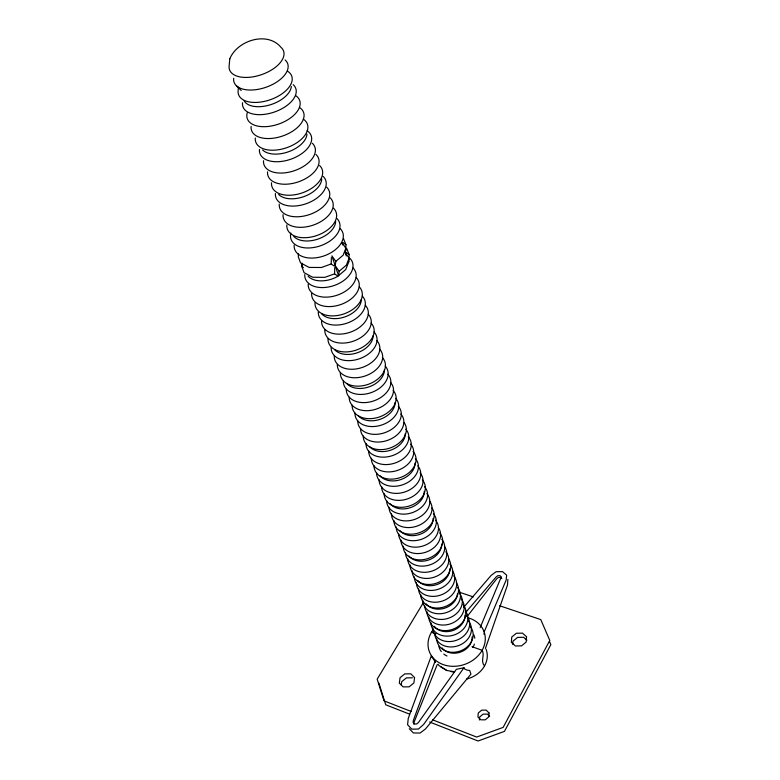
<?xml version="1.0" encoding="UTF-8"?>
<svg xmlns="http://www.w3.org/2000/svg" width="780" height="780" viewBox="0 0 780 780"><rect width="100%" height="100%" fill="white"/><g stroke="black" fill="none" stroke-linecap="round" stroke-linejoin="round"><path stroke-width="1.17" d="M298.369 253.675L298.321 256.786L300.514 262.88L309.173 267.423L321.409 267.491L331.207 263.971L334.21 266.077M301.918 263.484L301.86 266.575L304.064 272.668L312.673 277.241L324.841 277.339L334.571 273.839L337.545 275.896L338.569 275.623L339.163 271.235L346.378 265.132L349.108 258.102L345.238 252.691L345.872 248.206L341.962 242.726L342.693 244.939M331.207 263.971L331.354 257.663M334.571 273.839L334.727 267.589M345.755 250.926L345.95 244.686L343.531 238.7M346.759 248.586L349.177 254.582L348.475 262.519L349.108 258.102M507.848 579.423L507.497 584.971L485.433 648.394M512.723 644.338L512.967 641.189L517.55 637.406L523.643 637.299L526.9 640.204M302.133 263.182L301.86 266.575L303.401 267.608M479.407 719.979L479.68 716.976L483.064 714.149L487.49 714.129L489.665 716.235M238.466 87.253L238.134 90.607A28.158 15.249 -19 0 0 272.161 99.031A28.158 15.249 -19 0 0 287.596 71.214M413.829 724.21L414.082 722.183L437.2 664.667M345.872 248.206L343.102 255.235L335.829 261.358L335.244 265.824L339.163 271.235M401.261 684.938L401.7 681.71L406.419 677.879L412.406 677.81M463.954 667.739L423.608 724.474L418.46 729.056L411.811 729.163L407.589 724.747L408.252 718.419L431.35 655.824L434.967 661.489L413.351 720.428L413.127 722.533L414.541 724.006L416.754 723.967L418.47 722.446L456.349 669.337L463.954 667.739L464.597 668.918L467.103 670.127L469.697 670.478L470.944 674.115L425.451 728.978L420.118 733.044L413.4 732.947L409.276 728.734M348.835 261.593L345.745 269.539L337.603 276.442A22.337 14.206 -19 0 1 308.11 276.218M484.175 631.907L506.132 580.125L506.639 575.104L502.486 571.633L496.129 571.701L491.254 575.279L463.72 607.269M480.148 627.666L501.325 576.829L499.951 575.669L497.825 575.689L496.197 576.888L465.328 612.875M423.637 602.199L377.179 679.156L384.014 700.859L411.138 711.448M467.015 616.658L496.743 578.77L498.342 577.483L500.458 577.424L501.842 578.624M454.633 671.794L446.93 670.508L438.984 665.584L438.097 664.219M450.811 671.56L452.965 671.921M459.586 592.283L473.304 596.905M499.609 605.748L540.764 619.593L549.783 640.468L503.149 727.389L476.668 737.061L432.607 719.842M431.457 632.258L435.962 633.867M471.988 646.688L482.118 650.296C485.14 655.424 480.051 660.875 484.546 665.925M409.383 714.07L385.739 704.798L378.904 683.124M429.653 722.017L478.081 741L504.445 731.377L550.856 644.631L549.432 641.345M440.807 666.832L446.628 670.429M346.252 252.447L349.177 254.582M342.985 242.492L345.95 244.686M236.33 85.693L241.195 90.499M335.829 261.358L331.87 255.879L338.569 275.623M431.964 656.975L431.35 655.824M435.513 662.454L434.967 661.489M345.238 252.691L346.32 255.967M483.98 633.399L484.146 634.462M315.998 154.469A26.735 15.619 -19 0 1 298.906 181.681A26.735 15.619 -19 0 1 267.55 171.814M312.331 143.247A26.93 15.581 -19 0 1 295.045 170.469A26.93 15.581 -19 0 1 263.523 160.719M319.605 165.516A26.549 15.658 -19 0 1 302.698 192.728A26.549 15.658 -19 0 1 271.508 182.754M321.721 179.03A23.614 14.001 -19 0 1 303.966 196.579A23.614 14.001 -19 0 1 278.655 194.464M307.067 130.65A27.125 15.532 -19 0 1 292.578 158.554A27.125 15.532 -19 0 1 259.447 149.458M306.969 134.092A24.307 13.845 -19 0 1 288.551 151.749A24.307 13.845 -19 0 1 262.626 149.965M461.282 598.981A19.042 15.532 -19 0 1 450.928 623.688A19.042 15.532 -19 0 1 426.806 611.51M459.43 593.288A19.139 15.551 -19 0 1 448.997 618.062A19.139 15.551 -19 0 1 424.769 605.885M463.125 604.607A18.944 15.502 -19 0 1 452.848 629.255A18.944 15.502 -19 0 1 428.825 617.077M464.929 615.147A16.867 13.835 -19 0 1 453.209 630.435A16.867 13.835 -19 0 1 434.245 626.311M457.548 587.545A19.237 15.571 -19 0 1 447.037 612.368A19.237 15.571 -19 0 1 422.711 600.2M457.48 593.483A17.218 13.913 -19 0 1 444.863 608.117A17.218 13.913 -19 0 1 426.143 603.837M340.255 228.676A25.448 15.854 -19 0 1 324.392 255.772A25.448 15.854 -19 0 1 294.138 245.222M336.931 218.507A25.623 15.824 -19 0 1 319.342 246.158A25.623 15.824 -19 0 1 290.833 233.015M335.654 221.461A22.961 14.118 -19 0 1 318.523 238.885A22.961 14.118 -19 0 1 293.797 236.476M330.145 197.759A25.984 15.766 -19 0 1 313.774 224.923A25.984 15.766 -19 0 1 283.062 214.646M326.683 187.161A26.169 15.736 -19 0 1 310.138 214.344A26.169 15.736 -19 0 1 279.26 204.165M333.557 208.211A25.808 15.795 -19 0 1 317.363 235.345A25.808 15.795 -19 0 1 286.806 224.981M323.173 176.416A26.354 15.698 -19 0 1 306.452 203.609A26.354 15.698 -19 0 1 275.408 193.528M356.197 277.465A24.609 15.951 -19 0 1 341.123 304.424A24.609 15.951 -19 0 1 311.62 293.494M353.096 267.969A24.765 15.931 -19 0 1 337.867 294.957A24.765 15.931 -19 0 1 308.217 284.096M359.268 286.845A24.443 15.97 -19 0 1 344.331 313.765A24.443 15.97 -19 0 1 314.983 302.767M361.315 299.598A21.752 14.264 -19 0 1 345.306 316.748A21.752 14.264 -19 0 1 321.672 313.862M349.947 258.346A24.94 15.922 -19 0 1 334.561 285.363A24.94 15.922 -19 0 1 304.765 274.579M368.219 314.243A23.965 16 -19 0 1 353.72 341.055A23.965 16 -19 0 1 324.792 329.872M365.274 305.224A24.121 15.99 -19 0 1 350.63 332.075A24.121 15.99 -19 0 1 321.565 320.95M371.124 323.135A23.809 16.01 -19 0 1 356.762 349.908A23.809 16.01 -19 0 1 327.98 338.676M373.152 335.663A21.196 14.293 -19 0 1 357.659 352.657A21.196 14.293 -19 0 1 334.542 349.577M362.29 296.098A24.277 15.98 -19 0 1 347.5 322.978A24.277 15.98 -19 0 1 318.298 311.922M453.736 575.874A19.442 15.619 -19 0 1 443.06 600.815A19.442 15.619 -19 0 1 418.529 588.656M452.488 570.862A19.539 15.639 -19 0 1 440.378 595.179A19.539 15.639 -19 0 1 416.403 582.797M456.339 582.66A19.334 15.6 -19 0 1 444.395 606.85A19.334 15.6 -19 0 1 420.635 594.457M449.836 563.95A19.646 15.668 -19 0 1 439.003 589.007A19.646 15.668 -19 0 1 414.258 576.868M449.709 568.786A17.589 13.991 -19 0 1 437.375 584.415A17.589 13.991 -19 0 1 417.7 580.408M420.069 472.875A21.216 15.912 -19 0 1 407.95 498.732A21.216 15.912 -19 0 1 381.635 486.788M417.758 465.806A21.343 15.931 -19 0 1 405.541 491.722A21.343 15.931 -19 0 1 379.099 479.798M422.351 479.866A21.099 15.902 -19 0 1 410.339 505.664A21.099 15.902 -19 0 1 384.13 493.701M424.271 491.322A18.788 14.196 -19 0 1 410.914 507.478A18.788 14.196 -19 0 1 390.068 503.704M415.428 458.659A21.47 15.941 -19 0 1 403.104 484.633A21.47 15.941 -19 0 1 376.535 472.729M414.999 463.086A19.217 14.235 -19 0 1 401.261 479.417A19.217 14.235 -19 0 1 379.997 475.751M474.347 644.066A18.466 15.376 -19 0 1 472.894 647.478M447.047 656.009A18.466 15.376 -19 0 1 443.82 654.088M441.305 651.573A18.466 15.376 -19 0 1 438.886 646.347M473.84 634.861A18.466 15.376 -19 0 1 474.796 638.225M472.085 636.938A16.526 13.747 -19 0 1 460.648 652.051A16.526 13.747 -19 0 1 442.016 647.878M400.822 413.975A22.24 16 -19 0 1 387.845 440.261A22.24 16 -19 0 1 360.535 428.532M398.278 406.214A22.376 16.01 -19 0 1 385.193 432.549A22.376 16.01 -19 0 1 357.747 420.859M404.079 422.575A22.103 15.99 -19 0 1 389.707 448.139A22.103 15.99 -19 0 1 363.275 436.118M405.288 433.514A19.675 14.274 -19 0 1 391.151 450.011A19.675 14.274 -19 0 1 369.447 446.472M395.714 398.365A22.513 16.01 -19 0 1 382.502 424.739A22.513 16.01 -19 0 1 354.939 413.088M395.099 402.49A20.163 14.293 -19 0 1 380.533 419.162A20.163 14.293 -19 0 1 358.381 415.75M468.536 621.153A18.652 15.434 -19 0 1 458.474 645.625A18.652 15.434 -19 0 1 434.752 633.448M466.752 615.693A18.749 15.454 -19 0 1 456.622 640.224A18.749 15.454 -19 0 1 432.793 628.046M470.301 626.564A18.564 15.405 -19 0 1 460.317 650.968A18.564 15.405 -19 0 1 436.693 638.791M465.631 611.091A18.847 15.483 -19 0 1 454.096 634.988A18.847 15.483 -19 0 1 430.823 622.586M285.1 59.943A28.373 15.181 -19 0 1 266.38 87.126A28.373 15.181 -19 0 1 233.678 78.302M291.32 86.434A25.048 13.64 -19 0 1 270.124 104.852A25.048 13.64 -19 0 1 244.111 100.825M390.488 382.366A22.786 16.019 -19 0 1 377.032 408.837A22.786 16.019 -19 0 1 349.206 397.264M387.826 374.215A22.932 16.019 -19 0 1 374.244 400.735A22.932 16.019 -19 0 1 346.281 389.2M393.12 390.409A22.649 16.019 -19 0 1 379.782 416.832A22.649 16.019 -19 0 1 352.092 405.22M385.125 365.966A23.069 16.019 -19 0 1 371.426 392.525A23.069 16.019 -19 0 1 343.327 381.04M384.404 369.915A20.66 14.303 -19 0 1 369.389 386.744A20.66 14.303 -19 0 1 346.759 383.487M299.452 107.406A27.534 15.425 -19 0 1 284.593 135.281A27.534 15.425 -19 0 1 251.111 126.438M295.561 95.521A27.739 15.376 -19 0 1 279.045 123.932A27.739 15.376 -19 0 1 247.221 112.788M303.284 119.116A27.329 15.483 -19 0 1 288.619 147.001A27.329 15.483 -19 0 1 255.314 138.031M293.173 84.64A27.944 15.307 -19 0 1 274.892 111.852A27.944 15.307 -19 0 1 242.522 102.736M486.057 649.213A25.311 21.294 -19 0 1 466.615 679.048M467.542 617.663A29.113 24.238 -19 0 1 482.206 650.149A29.113 24.238 -19 0 1 441.773 664.033A29.113 24.238 -19 0 1 433.417 629.382M410.67 444.113A21.723 15.961 -19 0 1 398.131 470.194A21.723 15.961 -19 0 1 371.329 458.338M408.252 436.712A21.85 15.97 -19 0 1 395.606 462.842A21.85 15.97 -19 0 1 368.677 451.025M413.059 451.435A21.596 15.951 -19 0 1 400.637 477.448A21.596 15.951 -19 0 1 373.952 465.582M405.805 429.224A21.976 15.98 -19 0 1 393.052 455.403A21.976 15.98 -19 0 1 365.995 443.615M445.858 551.772A19.851 15.707 -19 0 1 434.86 576.956A19.851 15.707 -19 0 1 409.9 564.827M444.541 546.507A19.958 15.727 -19 0 1 432.061 571.067A19.958 15.727 -19 0 1 407.677 558.704M448.558 558.812A19.754 15.688 -19 0 1 436.264 583.245A19.754 15.688 -19 0 1 412.094 570.872M441.792 539.331A20.065 15.746 -19 0 1 430.619 564.632A20.065 15.746 -19 0 1 405.444 552.523M441.597 544.089A17.969 14.069 -19 0 1 428.941 559.894A17.969 14.069 -19 0 1 408.895 555.955M429.77 501.277A20.748 15.854 -19 0 1 416.618 526.237A20.748 15.854 -19 0 1 391.472 513.962M426.845 493.594A20.865 15.873 -19 0 1 415.028 519.295A20.865 15.873 -19 0 1 389.054 507.283M431.954 507.956A20.631 15.844 -19 0 1 418.899 532.857A20.631 15.844 -19 0 1 393.871 520.572M433.124 518.291A18.369 14.137 -19 0 1 420.127 534.271A18.369 14.137 -19 0 1 399.691 530.41M424.613 486.769A20.982 15.883 -19 0 1 412.698 512.518A20.982 15.883 -19 0 1 386.607 500.526M379.636 349.157A23.361 16.019 -19 0 1 365.674 375.804A23.361 16.019 -19 0 1 337.311 364.416M376.828 340.597A23.507 16.019 -19 0 1 362.739 367.282A23.507 16.019 -19 0 1 334.24 355.943M382.395 357.61A23.215 16.019 -19 0 1 368.569 384.218A23.215 16.019 -19 0 1 340.334 372.781M374 331.919A23.663 16.01 -19 0 1 359.775 358.654A23.663 16.01 -19 0 1 331.13 347.363M438.35 527.553A20.29 15.785 -19 0 1 425.587 552.279A20.29 15.785 -19 0 1 400.891 539.945M435.523 520.163A20.397 15.805 -19 0 1 424.086 545.63A20.397 15.805 -19 0 1 398.57 533.559M439.725 533.013A20.182 15.766 -19 0 1 428.464 558.363A20.182 15.766 -19 0 1 403.172 546.273M433.387 513.63A20.514 15.824 -19 0 1 421.853 539.155A20.514 15.824 -19 0 1 396.23 527.105M526.558 636.763L526.188 642.047L521.567 645.869L515.404 645.976L511.349 642.31L511.758 637.036L516.36 633.253L522.483 633.136L526.558 636.763M489.04 712.94L488.699 716.957L485.287 719.813L480.821 719.823L477.925 716.995L478.296 712.988L481.689 710.151L486.135 710.122L489.04 712.94M229.788 58.87L229.144 65.803A28.597 15.112 -19 0 0 262.031 74.48A28.597 15.112 -19 0 0 280.976 47.317C267.286 30.82 237.159 40.462 229.788 58.87M414.57 677.547L413.887 682.958L409.12 686.839L403.075 686.887L399.321 683.105L400.052 677.713L404.8 673.871L410.797 673.803L414.57 677.547"/></g></svg>
